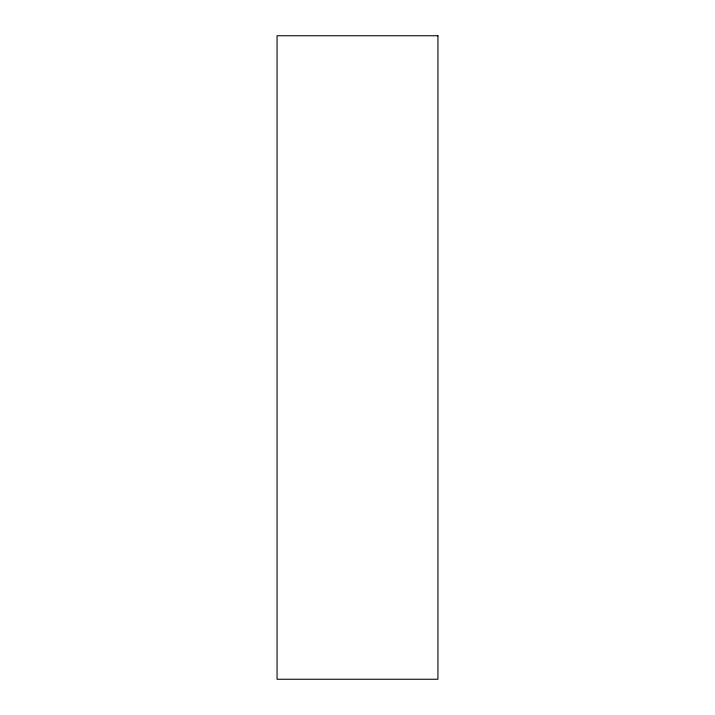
<?xml version="1.0" encoding="UTF-8"?>
<svg xmlns="http://www.w3.org/2000/svg" width="715" height="715" viewBox="0 0 715 715"><rect width="100%" height="100%" fill="white"/><g stroke="black" fill="none" stroke-linecap="round" stroke-linejoin="round"><path stroke-width="1.07" d="M437.938 35.75L277.062 35.75L277.062 679.25L437.938 679.25L437.938 35.75"/></g></svg>
